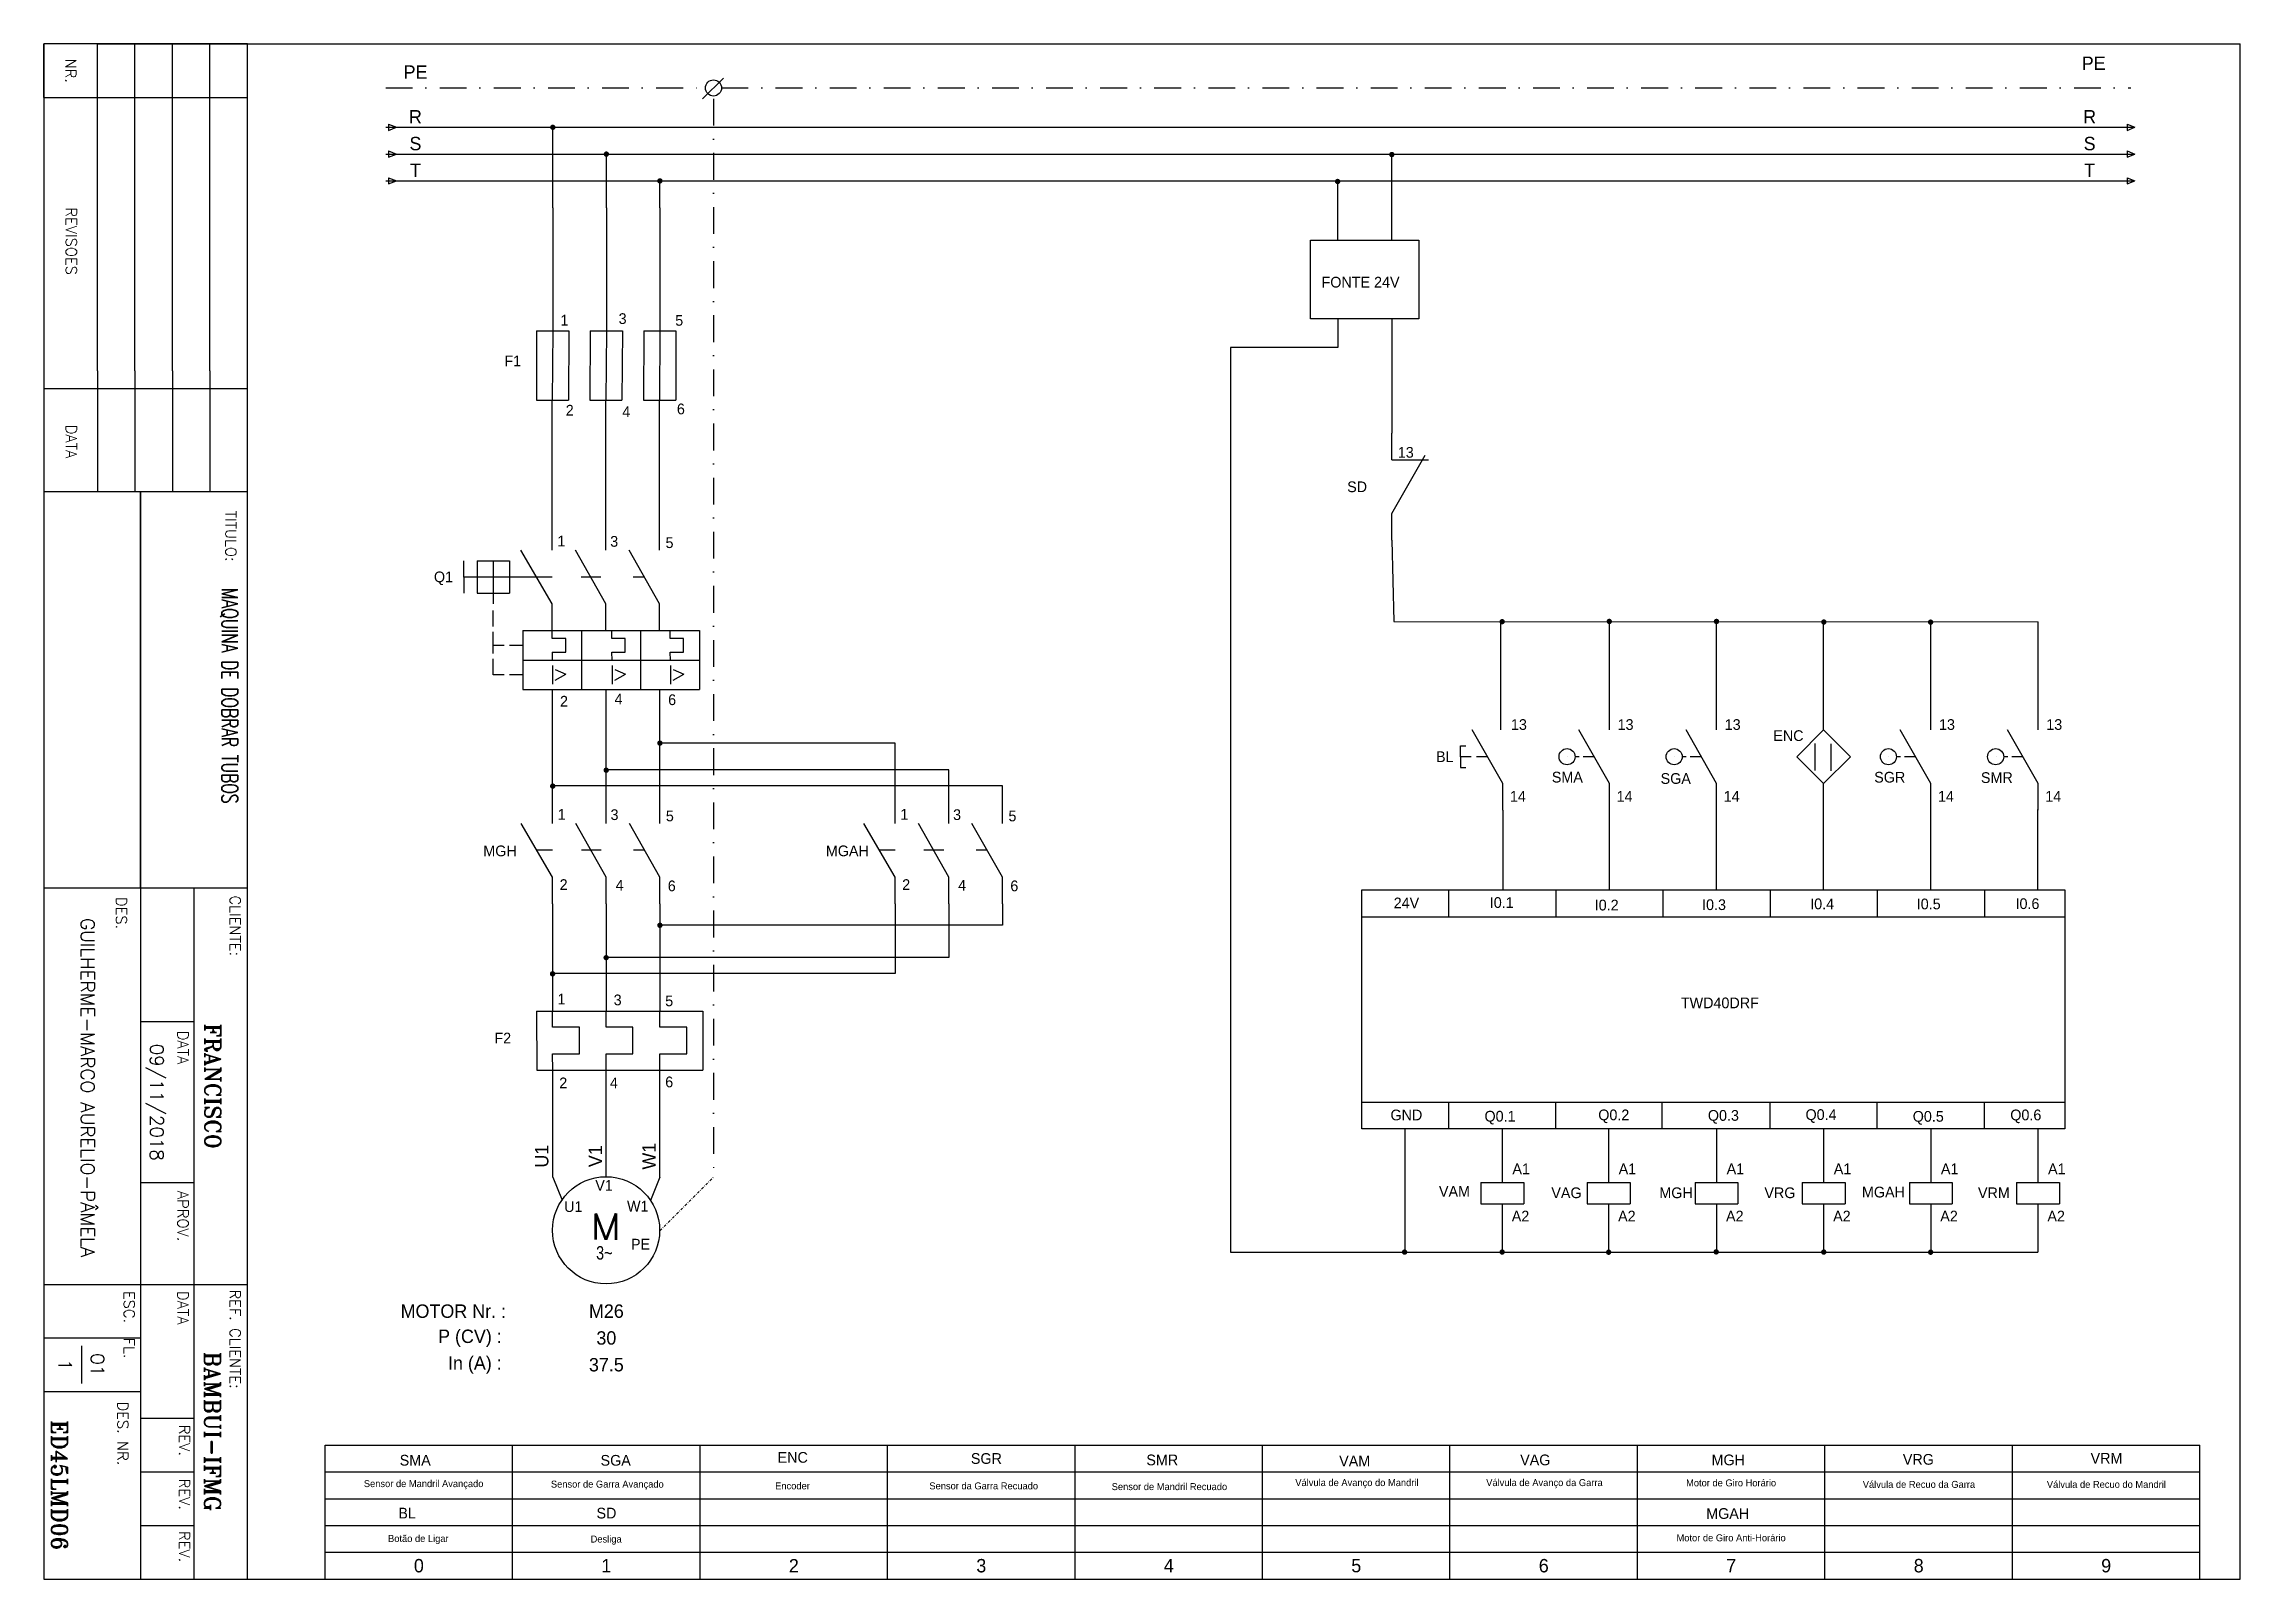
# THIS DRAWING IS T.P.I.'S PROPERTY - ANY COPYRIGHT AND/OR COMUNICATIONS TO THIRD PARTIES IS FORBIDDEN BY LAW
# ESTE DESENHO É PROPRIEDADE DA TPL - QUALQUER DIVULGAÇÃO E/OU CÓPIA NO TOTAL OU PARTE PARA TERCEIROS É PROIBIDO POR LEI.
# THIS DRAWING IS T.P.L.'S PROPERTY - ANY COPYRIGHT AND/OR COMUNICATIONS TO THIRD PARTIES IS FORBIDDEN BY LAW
# Model space of a CAD drawing. Header units: millimetres. Extents: x 0 to 410, y 0 to 287.
import ezdxf
from ezdxf.enums import TextEntityAlignment as Align

# ---------------------------------------------------------------- set-up
doc = ezdxf.new("R2010")
doc.units = ezdxf.units.MM
doc.linetypes.add('DASHDOT', pattern=[1, 0.5, -0.25, 0, -0.25])
for name, color, linetype in [('2', 2, 'Continuous'), ('2T', 3, 'Continuous'), ('7', 7, 'DASHDOT'), ('KADER', 2, 'Continuous')]:
    doc.layers.add(name, color=color, linetype=linetype)
doc.styles.add('HNSTYLE', font='HEIN.SHX', dxfattribs={"height": 2.5})
doc.styles.add('ROMANS', font='ROMANS.SHX', dxfattribs={"width": 0.7})
doc.styles.add('ROMANT', font='romant')

# ---------------------------------------------------------------- blocks, each defined once
blk = doc.blocks.new('LEGENDA2')
for p, q in [((0, 276.5), (0, 286.5)), ((10, 286.5), (410, 286.5)), ((410, 0), (410, 286.5)), ((10, 225.48), (10, 202.98)), ((17, 225.48), (17, 202.98)), ((24, 225.48), (24, 202.98)), ((31, 225.48), (31, 202.98)), ((18, 202.98), (18, 0)), ((28, 128.98), (28, 0)), ((28, 103.98), (18, 103.98)), ((18, 73.98), (28, 73.98)), ((0, 55), (38, 55)), ((0, 45), (18, 45)), ((7, 43.5), (7, 36.5)), ((0, 35), (18, 35)), ((18, 30), (28, 30)), ((18, 20), (28, 20)), ((18, 10), (28, 10)), ((0, 0), (0, 0))]:
    blk.add_line(p, q)
at = {"color": 0}
for p, q in [((10, 225.48), (10, 286.5)), ((17, 225.48), (17, 286.5)), ((24, 225.48), (24, 286.5)), ((31, 225.48), (31, 286.5)), ((0, 276.5), (38, 276.5)), ((0, 222.22), (38, 222.22)), ((0, 202.98), (38, 202.98)), ((18, 128.98), (18, 202.98)), ((0, 128.98), (38, 128.98))]:
    blk.add_line(p, q, dxfattribs=at)
blk.add_lwpolyline([(38, 0), (38, 286.5), (0, 286.5), (0, 260), (0, 0), (38, 0), (410, 0)], dxfattribs=at)
at = {"color": 0, "style": 'ROMANS'}
blk.add_text('NR.', height=2, rotation=270, dxfattribs=at).set_placement((5, 281.5), align=Align.MIDDLE)
for s, p in [('REVISOES', (4.12, 249.7)), ('DATA', (4.12, 212.3))]:
    blk.add_text(s, height=2, rotation=270, dxfattribs=at).set_placement(p, align=Align.CENTER)
at = {"style": 'ROMANS'}
for s, p in [('TITULO:', (33.92, 199.41)), ('CLIENTE:', (34.73, 127.57)), ('DES.', (13.48, 127.3)), ('DATA', (24.96, 102.32)), ('APROV.', (24.96, 72.45)), ('ESC.  FL.', (14.92, 53.77)), ('DATA', (24.96, 53.77)), ('REF. CLIENTE:', (34.73, 54.04)), ('DES. NR.', (13.74, 33.13)), ('REV.', (25.23, 28.79)), ('REV.', (25.23, 18.74)), ('REV.', (25.23, 8.97))]:
    blk.add_text(s, height=2, rotation=270, dxfattribs=at).set_placement(p)
at = {"color": 0}
for tag, p in [('N4', (12.67, 281.5)), ('N3', (19.67, 281.5)), ('N2', (26.67, 281.5)), ('N1', (33.67, 281.5)), ('REVISÃO4', (12.67, 249.36)), ('REVISÃO3', (19.67, 249.36)), ('REVISÃO2', (26.67, 249.36)), ('REVISÃO1', (33.67, 249.36))]:
    blk.add_attdef(tag, text='', height=2, rotation=270, dxfattribs=at).set_placement(p, align=Align.MIDDLE)
for tag, p in [('DATA_REF4', (11.5, 221.65)), ('DATA_REF3', (18.5, 221.65)), ('DATA_REF2', (25.5, 221.65)), ('DATA_REF1.', (32.5, 221.65))]:
    blk.add_attdef(tag, p, '', height=2, rotation=270, dxfattribs=at)
at = {"ltscale": 3, "style": 'ROMANS', "width": 0.7}
for tag, p in [('TITULO3', (21.19, 164.86)), ('TITULO2', (28.19, 164.86)), ('TITULO1', (34.31, 164.86))]:
    blk.add_attdef(tag, text='', height=3, rotation=270, dxfattribs=at).set_placement(p, align=Align.MIDDLE)
for tag, height, style, p in [('AUTOR', 2.5, 'ROMANS', (9.65, 116.48)), ('CLIENTE', 3, 'ROMANT', (31.55, 91.99)), ('ESCALA', 2.5, 'ROMANS', (2.92, 50)), ('NUMERO_DA_FOLHA', 2.5, 'ROMANS', (10.01, 40)), ('TOTAL_FOLHAS', 2.5, 'ROMANS', (3.95, 39.98)), ('DATAR_REV2', 2.5, 'ROMANS', (20.92, 42.5)), ('REV1', 2.5, 'ROMANS', (20.92, 25)), ('REV2', 2.5, 'ROMANS', (20.92, 15)), ('REV3', 2.5, 'ROMANS', (20.92, 5))]:
    blk.add_attdef(tag, text='', height=height, rotation=270, dxfattribs=dict(style=style)).set_placement(p, align=Align.MIDDLE)
at = {"style": 'ROMANS'}
for tag, flags, p in [('DATA', 8, (20.92, 88.98)), ('APROV.', 2, (20.92, 64.49))]:
    blk.add_attdef(tag, text='', height=2.5, rotation=270, dxfattribs=dict(at, flags=flags)).set_placement(p, align=Align.MIDDLE)
at = {"color": 0, "ltscale": 3, "style": 'ROMANT'}
blk.add_attdef('REF.CLIENT', text='', height=3, rotation=270, dxfattribs=at).set_placement((31.46, 27.5), align=Align.MIDDLE)

msp = doc.modelspace()

# ---------------------------------------------------------------- linework, layer by layer
at = {"color": 2}
msp.add_line((122.97, 276.25), (126.84, 280.11), dxfattribs=at)
msp.add_circle((125, 278.28), 1.5, dxfattribs=at)
at = {"layer": '2'}
for p, q in [((63.83, 270.94), (65.68, 270.94)), ((64.33, 271.52), (64.33, 270.37)), ((64.33, 271.52), (65.81, 270.94)), ((64.33, 270.94), (390.37, 270.94)), ((64.33, 270.37), (65.81, 270.94)), ((95, 255.94), (95, 270.94)), ((388.4, 270.94), (390.25, 270.94)), ((388.9, 271.52), (390.37, 270.94)), ((388.9, 271.52), (388.9, 270.37)), ((388.9, 270.37), (390.37, 270.94)), ((64.33, 266.52), (64.33, 265.37)), ((64.33, 266.52), (65.81, 265.94)), ((388.9, 266.52), (390.37, 265.94)), ((388.9, 266.52), (388.9, 265.37)), ((63.83, 265.94), (65.68, 265.94)), ((64.33, 265.94), (390.37, 265.94)), ((64.33, 265.37), (65.81, 265.94)), ((105, 255.94), (105, 265.94)), ((251.65, 249.86), (251.65, 265.94)), ((388.4, 265.94), (390.25, 265.94)), ((388.9, 265.37), (390.37, 265.94)), ((63.83, 260.94), (65.68, 260.94)), ((64.33, 261.52), (64.33, 260.37)), ((64.33, 261.52), (65.81, 260.94)), ((64.33, 260.94), (390.37, 260.94)), ((64.33, 260.37), (65.81, 260.94)), ((115, 255.94), (115, 260.94)), ((241.53, 249.86), (241.53, 260.94)), ((388.4, 260.94), (390.25, 260.94)), ((388.9, 261.52), (390.37, 260.94)), ((388.9, 261.52), (388.9, 260.37)), ((388.9, 260.37), (390.37, 260.94)), ((95, 255.94), (95, 232.94)), ((105, 255.94), (105, 232.94)), ((115, 255.94), (115, 232.94)), ((241.53, 235.19), (241.53, 229.86)), ((251.65, 235.19), (251.65, 228.86)), ((91.99, 232.94), (91.93, 220.01)), ((91.99, 232.94), (97.99, 232.94)), ((95, 232.94), (94.91, 220.01)), ((97.99, 232.94), (97.93, 220.01)), ((101.99, 232.94), (101.92, 220.01)), ((101.99, 232.94), (107.99, 232.94)), ((105, 232.94), (104.91, 220.01)), ((107.99, 232.94), (107.92, 220.01)), ((111.99, 232.94), (111.95, 220.01)), ((111.99, 232.94), (117.99, 232.94)), ((115, 232.94), (114.94, 220.01)), ((117.99, 232.94), (117.95, 220.01)), ((241.53, 229.86), (221.53, 229.86)), ((221.53, 229.86), (221.53, 61.03)), ((251.65, 228.86), (251.65, 213.86)), ((91.93, 220.01), (97.93, 220.01)), ((94.91, 197.01), (94.91, 220.01)), ((101.92, 220.01), (107.92, 220.01)), ((104.91, 197.01), (104.91, 220.01)), ((111.95, 220.01), (117.95, 220.01)), ((114.94, 197.01), (114.94, 220.01)), ((251.65, 208.86), (251.65, 213.86)), ((251.65, 198.86), (257.85, 209.73)), ((251.65, 208.86), (258.48, 208.86)), ((94.91, 192.01), (94.91, 197.01)), ((104.91, 192.01), (104.91, 197.01)), ((114.94, 192.01), (114.94, 197.01)), ((251.65, 193.86), (251.65, 198.86)), ((251.65, 193.86), (252, 178.74)), ((78.4, 187.01), (78.4, 190.01)), ((80.9, 190.01), (80.9, 184.01)), ((80.9, 190.01), (86.9, 190.01)), ((83.9, 190.01), (83.9, 184.01)), ((86.9, 190.01), (86.9, 184.01)), ((94.91, 182.01), (89.05, 192.01)), ((104.91, 182.01), (99.25, 192.01)), ((114.94, 182.01), (109.23, 192.01)), ((89.4, 187.01), (78.4, 187.01)), ((78.4, 187.01), (78.4, 184.01)), ((91.98, 187.01), (89.4, 187.01)), ((94.91, 187.01), (91.98, 187.01)), ((103.96, 187.01), (100.27, 187.01)), ((112.08, 187.01), (110.02, 187.01)), ((112.08, 187.01), (112.08, 187.01)), ((80.9, 184.01), (86.9, 184.01)), ((83.9, 184.01), (83.9, 182.01)), ((83.9, 177.76), (83.9, 180.76)), ((94.91, 177.01), (94.91, 182.01)), ((104.91, 177.01), (104.91, 182.01)), ((114.94, 177.01), (114.94, 182.01)), ((83.9, 172.76), (83.9, 176.76)), ((89.4, 177.01), (122.42, 177.01)), ((89.4, 177.01), (89.42, 166.01)), ((94.91, 175.51), (94.91, 177.01)), ((100.42, 166.01), (100.42, 177.01)), ((106.04, 175.51), (106.04, 177.01)), ((111.42, 166.01), (111.42, 177.01)), ((111.42, 177.01), (122.42, 177.01)), ((116.92, 175.51), (116.92, 177.01)), ((122.42, 177.01), (122.42, 166.01)), ((252, 178.74), (372.29, 178.65)), ((272, 163.48), (272, 178.74)), ((292.26, 163.48), (292.26, 178.74)), ((312.26, 163.48), (312.26, 178.74)), ((332.26, 158.48), (332.26, 178.74)), ((352.26, 163.48), (352.26, 178.74)), ((372.29, 163.48), (372.29, 178.65)), ((85.91, 174.26), (83.89, 174.26)), ((89.41, 174.26), (86.91, 174.26)), ((97.41, 175.51), (94.91, 175.51)), ((94.91, 173.01), (97.41, 173.01)), ((94.94, 171.51), (94.92, 173.01)), ((97.41, 173.01), (97.41, 175.51)), ((108.54, 175.51), (106.04, 175.51)), ((106.04, 173.01), (108.54, 173.01)), ((106.06, 171.51), (106.05, 173.01)), ((108.54, 173.01), (108.54, 175.51)), ((119.42, 175.51), (116.92, 175.51)), ((116.92, 173.01), (119.42, 173.01)), ((116.95, 171.51), (116.94, 173.01)), ((119.42, 173.01), (119.42, 175.51)), ((83.9, 168.76), (83.9, 171.76)), ((85.92, 168.76), (83.9, 168.76)), ((89.42, 168.76), (86.92, 168.76)), ((89.41, 171.51), (122.42, 171.51)), ((94.95, 170.51), (94.97, 167.01)), ((95.45, 169.76), (97.46, 168.85)), ((95.47, 167.74), (97.46, 168.85)), ((106.07, 170.51), (106.1, 167.01)), ((106.58, 169.76), (108.58, 168.85)), ((106.59, 167.74), (108.58, 168.85)), ((116.96, 170.51), (116.99, 167.01)), ((117.46, 169.76), (119.47, 168.85)), ((117.48, 167.74), (119.47, 168.85)), ((89.42, 166.01), (122.42, 166.01)), ((94.97, 161.01), (94.97, 166.01)), ((104.97, 161.01), (104.97, 166.01)), ((115, 161.01), (115, 166.01)), ((94.97, 146.01), (94.97, 161.01)), ((104.97, 146.01), (104.97, 161.01)), ((115, 146.01), (115, 161.01)), ((272, 158.48), (272, 163.48)), ((292.26, 158.48), (292.26, 163.48)), ((312.26, 158.48), (312.26, 163.48)), ((352.26, 158.48), (352.26, 163.48)), ((372.29, 158.48), (372.29, 163.48)), ((158.93, 156.01), (115, 156.01)), ((158.93, 146.01), (158.93, 156.01)), ((272.36, 148.48), (266.65, 158.48)), ((292.26, 148.48), (286.56, 158.48)), ((312.26, 148.48), (306.56, 158.48)), ((332.26, 158.48), (327.26, 153.48)), ((330.64, 155.93), (330.64, 150.93)), ((332.26, 158.48), (337.26, 153.48)), ((333.6, 155.85), (333.6, 150.85)), ((352.26, 148.48), (346.56, 158.48)), ((372.29, 148.48), (366.59, 158.48)), ((264.44, 153.48), (264.44, 155.48)), ((264.44, 155.48), (265.44, 155.48)), ((266.44, 153.48), (264.44, 153.48)), ((264.44, 153.48), (264.44, 151.48)), ((269.5, 153.48), (267.44, 153.48)), ((284.41, 153.48), (284.41, 153.48)), ((286.59, 153.48), (285.84, 153.48)), ((289.41, 153.48), (287.35, 153.48)), ((304.41, 153.48), (304.41, 153.48)), ((306.59, 153.48), (305.84, 153.48)), ((309.41, 153.48), (307.35, 153.48)), ((327.26, 153.48), (332.26, 148.48)), ((337.26, 153.48), (332.26, 148.48)), ((344.41, 153.48), (344.41, 153.48)), ((346.59, 153.48), (345.84, 153.48)), ((349.41, 153.48), (347.35, 153.48)), ((364.44, 153.48), (364.44, 153.48)), ((366.62, 153.48), (365.87, 153.48)), ((369.44, 153.48), (367.37, 153.48)), ((178.96, 148.01), (94.97, 148.01)), ((168.93, 151.01), (104.97, 151.01)), ((168.93, 146.01), (168.93, 151.01)), ((178.96, 146.01), (178.96, 148.01)), ((264.44, 151.48), (265.44, 151.48)), ((272.36, 143.48), (272.36, 148.48)), ((292.26, 143.48), (292.26, 148.48)), ((312.26, 143.48), (312.26, 148.48)), ((332.26, 143.48), (332.26, 148.48)), ((352.26, 143.48), (352.26, 148.48)), ((372.29, 143.48), (372.29, 148.48)), ((94.97, 141.01), (94.97, 146.01)), ((104.97, 141.01), (104.97, 146.01)), ((115, 141.01), (115, 146.01)), ((158.93, 141.01), (158.93, 146.01)), ((168.93, 141.01), (168.93, 146.01)), ((178.96, 141.01), (178.96, 146.01)), ((292.26, 128.61), (292.26, 143.61)), ((312.26, 128.61), (312.26, 143.61)), ((332.26, 128.61), (332.26, 143.61)), ((352.26, 128.61), (352.26, 143.61)), ((372.26, 128.61), (372.26, 143.61)), ((94.97, 131.01), (89.11, 141.01)), ((104.97, 131.01), (99.31, 141.01)), ((115, 131.01), (109.3, 141.01)), ((158.93, 131.01), (153.07, 141.01)), ((168.93, 131.01), (163.27, 141.01)), ((178.96, 131.01), (173.25, 141.01)), ((272.36, 143.48), (272.36, 128.61)), ((94.97, 136.01), (92.04, 136.01)), ((104.03, 136.01), (100.33, 136.01)), ((112.15, 136.01), (110.08, 136.01)), ((112.15, 136.01), (112.15, 136.01)), ((158.93, 136.01), (156, 136.01)), ((167.98, 136.01), (164.29, 136.01)), ((176.1, 136.01), (174.04, 136.01)), ((176.1, 136.01), (176.1, 136.01)), ((94.97, 126.01), (94.97, 131.01)), ((104.97, 126.01), (104.97, 131.01)), ((115, 126.01), (115, 131.01)), ((158.93, 126.01), (158.93, 131.01)), ((168.93, 126.01), (168.93, 131.01)), ((178.96, 126.01), (178.96, 131.01)), ((262.26, 123.61), (262.26, 128.61)), ((282.26, 128.61), (282.26, 123.61)), ((302.26, 128.61), (302.26, 123.61)), ((322.26, 128.61), (322.26, 123.61)), ((342.26, 128.61), (342.26, 123.61)), ((362.26, 128.61), (362.26, 123.61)), ((94.97, 126.01), (94.97, 106)), ((104.97, 126.01), (104.97, 106)), ((115, 126.01), (115, 106)), ((158.93, 126.01), (158.93, 113.01)), ((168.93, 126.01), (168.93, 116.01)), ((178.96, 126.01), (178.96, 122.01)), ((246.04, 123.61), (377.26, 123.61)), ((178.96, 122.01), (115, 122.01)), ((168.93, 116.01), (104.97, 116.01)), ((158.93, 113.01), (94.97, 113.01)), ((91.97, 106), (92, 95)), ((91.97, 106), (123, 106)), ((94.97, 103), (94.97, 106)), ((99.97, 103), (94.97, 103)), ((99.97, 98), (99.97, 103)), ((104.97, 103), (104.97, 106)), ((109.97, 103), (104.97, 103)), ((109.97, 98), (109.97, 103)), ((115, 103), (115, 106)), ((120, 103), (115, 103)), ((120, 98), (120, 103)), ((123, 106), (123, 95)), ((92, 95), (123, 95)), ((94.97, 98), (99.97, 98)), ((95, 95), (94.97, 98)), ((95, 75), (95, 95)), ((104.96, 75.09), (104.96, 95.09)), ((104.97, 95), (104.97, 98)), ((104.97, 98), (109.97, 98)), ((115, 95), (115, 98)), ((115, 98), (120, 98)), ((115, 75), (115, 95)), ((246.04, 89.03), (377.26, 89.03)), ((262.26, 84.03), (262.26, 89.03)), ((282.26, 84.03), (282.26, 89.03)), ((302.11, 84.03), (302.11, 89.03)), ((322.26, 84.03), (322.26, 89.03)), ((342.26, 84.03), (342.26, 89.03)), ((362.26, 84.03), (362.26, 89.03)), ((254.04, 84.03), (254.04, 61.03)), ((272.26, 84.03), (272.26, 74.03)), ((292.11, 84.03), (292.11, 74.03)), ((312.26, 84.03), (312.26, 74.03)), ((332.26, 84.03), (332.26, 74.03)), ((352.26, 84.03), (352.26, 74.03)), ((372.26, 84.03), (372.26, 74.03)), ((268.26, 74.03), (268.26, 70.03)), ((268.26, 74.03), (276.26, 74.03)), ((276.26, 74.03), (276.26, 70.03)), ((288.11, 74.03), (288.11, 70.03)), ((288.11, 74.03), (296.11, 74.03)), ((296.11, 74.03), (296.11, 70.03)), ((308.26, 74.03), (308.26, 70.03)), ((308.26, 74.03), (316.26, 74.03)), ((316.26, 74.03), (316.26, 70.03)), ((328.26, 74.03), (328.26, 70.03)), ((328.26, 74.03), (336.26, 74.03)), ((336.26, 74.03), (336.26, 70.03)), ((348.26, 74.03), (348.26, 70.03)), ((348.26, 74.03), (356.26, 74.03)), ((356.26, 74.03), (356.26, 70.03)), ((368.26, 74.03), (368.26, 70.03)), ((368.26, 74.03), (376.26, 74.03)), ((376.26, 74.03), (376.26, 70.03)), ((268.26, 70.03), (276.26, 70.03)), ((272.26, 70.03), (272.26, 61.03)), ((288.11, 70.03), (296.11, 70.03)), ((292.11, 70.03), (292.11, 61.03)), ((308.26, 70.03), (316.26, 70.03)), ((312.26, 70.03), (312.26, 61.03)), ((328.26, 70.03), (336.26, 70.03)), ((332.26, 70.03), (332.26, 61.03)), ((348.26, 70.03), (356.26, 70.03)), ((352.26, 70.03), (352.26, 61.03)), ((368.26, 70.03), (376.26, 70.03)), ((372.26, 70.03), (372.26, 61.03)), ((221.53, 61.03), (372.26, 61.03)), ((262.5, 25), (297.5, 25)), ((262.5, 15), (297.5, 15))]:
    msp.add_line(p, q, dxfattribs=at)
at = {"layer": '2', "linetype": 'Continuous'}
for p, q in [((95, 75), (96.75, 70.73)), ((115, 75), (113.26, 70.63))]:
    msp.add_line(p, q, dxfattribs=at)
at = {"layer": '2', "const_width": 0.5}
for points in [[(94.75, 270.94, 1), (95.25, 270.94, 1)], [(104.75, 265.94, 1), (105.25, 265.94, 1)], [(251.39, 265.86, 1), (251.89, 265.86, 1)], [(114.75, 260.94, 1), (115.25, 260.94, 1)], [(241.27, 260.83, 1), (241.77, 260.83, 1)], [(271.99, 178.68, 1), (272.49, 178.68, 1)], [(291.99, 178.72, 1), (292.49, 178.72, 1)], [(312, 178.72, 1), (312.5, 178.72, 1)], [(332.04, 178.61, 1), (332.54, 178.61, 1)], [(351.98, 178.59, 1), (352.48, 178.59, 1)], [(114.75, 156.01, 1), (115.25, 156.01, 1)], [(94.74, 147.99, 1), (95.24, 147.99, 1)], [(104.72, 150.96, 1), (105.22, 150.96, 1)], [(114.75, 122.01, 1), (115.25, 122.01, 1)], [(104.71, 115.97, 1), (105.21, 115.97, 1)], [(94.71, 112.95, 1), (95.21, 112.95, 1)], [(253.77, 61.02, 1), (254.27, 61.02, 1)], [(271.99, 61.03, 1), (272.49, 61.03, 1)], [(311.95, 61.06, 1), (312.45, 61.06, 1)], [(332.03, 61.03, 1), (332.53, 61.03, 1)], [(351.98, 61, 1), (352.48, 61, 1)], [(291.87, 61, 1), (292.37, 61, 1)]]:
    msp.add_lwpolyline(points, format="xyb", close=True, dxfattribs=at)
at = {"layer": '2'}
for points in [[(236.47, 249.86), (256.71, 249.86), (256.71, 235.19), (236.47, 235.19)], [(246.04, 128.61), (377.26, 128.61), (377.26, 84.03), (246.04, 84.03)]]:
    msp.add_lwpolyline(points, close=True, dxfattribs=at)
for centre in [(284.35, 153.48), (304.35, 153.48), (344.35, 153.48), (364.37, 153.48)]:
    msp.add_circle(centre, 1.5, dxfattribs=at)
at = {"layer": '2', "linetype": 'Continuous'}
msp.add_circle((104.95, 65.09), 10, dxfattribs=at)
for points in [[(102.78, 63.32), (103.28, 63.32), (102.78, 68.21), (103.28, 68.3)], [(103.28, 68.3), (102.78, 68.21), (105.19, 63.28), (104.66, 63.28)], [(104.66, 63.28), (105.19, 63.28), (106.55, 68.32), (107.05, 68.22)], [(107.05, 68.22), (106.55, 68.32), (107.05, 63.3), (106.55, 63.3)]]:
    msp.add_trace(points, dxfattribs=at)
at = {"layer": '7', "color": 2, "ltscale": 10}
for p, q in [((63.81, 278.28), (123.5, 278.28)), ((125, 276.25), (125, 75)), ((126.5, 278.28), (389.63, 278.28))]:
    msp.add_line(p, q, dxfattribs=at)
at = {"layer": '7', "color": 2}
msp.add_line((115, 65), (125, 75), dxfattribs=at)
at = {"layer": 'KADER'}
for p, q in [((52.5, 25), (402.5, 25)), ((52.5, 0), (52.5, 25)), ((87.5, 5), (87.5, 25)), ((122.5, 5), (122.5, 25)), ((157.5, 5), (157.5, 25)), ((192.5, 5), (192.5, 25)), ((227.5, 5), (227.5, 25)), ((262.5, 5), (262.5, 25)), ((297.5, 5), (297.5, 25)), ((332.5, 5), (332.5, 25)), ((367.5, 5), (367.5, 25)), ((402.5, 0), (402.5, 25)), ((52.5, 20), (402.5, 20)), ((87.5, 0), (87.5, 20)), ((52.5, 15), (402.5, 15)), ((52.5, 10), (402.5, 10)), ((52.5, 5), (402.5, 5)), ((87.5, 0), (87.5, 5)), ((122.5, 0), (122.5, 5)), ((157.5, 0), (157.5, 5)), ((192.5, 0), (192.5, 5)), ((227.5, 0), (227.5, 5)), ((262.5, 0), (262.5, 5)), ((297.5, 0), (297.5, 5)), ((332.5, 0), (332.5, 5)), ((367.5, 0), (367.5, 5))]:
    msp.add_line(p, q, dxfattribs=at)

# ---------------------------------------------------------------- block references
ref = msp.add_blockref('LEGENDA2', (0, 0))
ref.add_attrib('TITULO1', 'MAQUINA DE DOBRAR TUBOS', dxfattribs={"ltscale": 3, "height": 3, "rotation": 270, "style": 'ROMANS', "width": 0.7}).set_placement((34.56, 164.86), align=Align.MIDDLE)
ref.add_attrib('CLIENTE', 'FRANCISCO', dxfattribs={"height": 3, "rotation": 270, "style": 'ROMANT'}).set_placement((31.55, 91.99), align=Align.MIDDLE)
ref.add_attrib('REF.CLIENT', 'BAMBUI-IFMG', dxfattribs={"color": 0, "ltscale": 3, "height": 3, "rotation": 270, "style": 'ROMANT'}).set_placement((31.46, 27.5), align=Align.MIDDLE)
ref.add_attrib('AUTOR', 'GUILHERME-MARCO AURELIO-PÂMELA', dxfattribs={"height": 2.5, "rotation": 270, "style": 'ROMANS'}).set_placement((8.52, 91.69), align=Align.MIDDLE)
ref.add_attrib('DATA', '09/11/2018', dxfattribs={"height": 2.5, "rotation": 270, "style": 'ROMANS'}).set_placement((20.92, 88.98), align=Align.MIDDLE)
ref.add_attrib('NUMERO_DA_FOLHA', '01', dxfattribs={"height": 2.5, "rotation": 270, "style": 'ROMANS'}).set_placement((10.01, 40), align=Align.MIDDLE)
ref.add_attrib('TOTAL_FOLHAS', '1', dxfattribs={"height": 2.5, "rotation": 270, "style": 'ROMANS'}).set_placement((3.95, 39.98), align=Align.MIDDLE)
ref.add_attrib('NUMERO_DO_DESENHO', 'ED45LMD06', dxfattribs={"color": 0, "ltscale": 3, "height": 3, "rotation": 270, "style": 'ROMANT'}).set_placement((2.92, 17.5), align=Align.MIDDLE)

# ---------------------------------------------------------------- texts
at = {"layer": '2', "char_height": 1.3, "attachment_point": 5}
for s, insert in [('Sensor de Mandril Avançado', (70.89, 17.61)), ('Sensor de Garra Avançado', (105.18, 17.52)), ('Encoder', (139.75, 17.38)), ('Sensor da Garra Recuado', (175.45, 17.38)), ('Sensor de Mandril Recuado', (210.12, 17.24)), ('Válvula de Avanço do Mandril', (245.12, 17.8)), ('Válvula de Avanço da Garra', (280.13, 17.8)), ('Motor de Giro Horário', (314.98, 17.94)), ('Válvula de Recuo da Garra', (350.05, 17.66)), ('Válvula de Recuo do Mandril', (385.04, 17.66)), ('Botão de Ligar', (69.9, 7.38)), ('Motor de Giro Anti-Horário', (314.98, 7.69)), ('Desliga', (104.96, 7.27))]:
    msp.add_mtext_dynamic_manual_height_columns(s, width=35.1339, gutter_width=12.5, heights=[0], dxfattribs=dict(at, insert=insert))
at = {"layer": '2T', "style": 'HNSTYLE'}
for s, p in [('PE', (382.67, 282.89)), ('PE', (69.38, 281.25)), ('R', (69.36, 272.91)), ('R', (381.92, 272.91)), ('S', (69.36, 267.91)), ('S', (381.92, 267.91)), ('T', (69.36, 262.91)), ('T', (381.92, 262.91)), ('MOTOR Nr. :', (76.43, 50)), ('P (CV) :', (79.53, 45)), ('In (A) :', (80.45, 40)), ('0', (70, 2.5)), ('1', (105, 2.5)), ('2', (140, 2.5)), ('3', (175, 2.5)), ('4', (210, 2.5)), ('5', (245, 2.5)), ('6', (280, 2.5)), ('7', (315, 2.5)), ('8', (350, 2.5)), ('9', (385, 2.5))]:
    msp.add_text(s, height=2.5, dxfattribs=at).set_placement(p, align=Align.MIDDLE)
at = {"layer": '2T', "linetype": 'Continuous', "style": 'HNSTYLE'}
for s, p in [('FONTE 24V', (238.52, 241.04)), ('1', (96.43, 233.95)), ('3', (107.29, 234.24)), ('5', (117.86, 233.91)), ('F1', (85.96, 226.34)), ('2', (97.42, 217.14)), ('4', (107.98, 216.87)), ('6', (118.17, 217.38)), ('13', (252.76, 209.28)), ('SD', (243.3, 202.85)), ('1', (95.86, 192.72)), ('3', (105.72, 192.66)), ('5', (116.05, 192.42)), ('Q1', (72.81, 186.04)), ('2', (96.35, 162.83)), ('4', (106.53, 163.23)), ('6', (116.54, 163.11)), ('13', (273.88, 158.48)), ('13', (293.79, 158.48)), ('13', (313.79, 158.48)), ('13', (353.79, 158.48)), ('13', (373.82, 158.48)), ('ENC', (322.86, 156.41)), ('BL', (259.9, 152.48)), ('SMA', (281.51, 148.66)), ('SGA', (301.82, 148.41)), ('SGR', (341.7, 148.65)), ('SMR', (361.62, 148.58)), ('1', (95.92, 141.72)), ('3', (105.78, 141.66)), ('1', (159.88, 141.72)), ('3', (169.73, 141.66)), ('14', (273.69, 145.08)), ('14', (293.6, 145.08)), ('14', (313.6, 145.08)), ('14', (353.6, 145.08)), ('14', (373.63, 145.08)), ('5', (116.11, 141.42)), ('5', (180.07, 141.42)), ('MGH', (82.03, 134.9)), ('MGAH', (145.98, 134.9)), ('2', (96.28, 128.61)), ('4', (106.73, 128.49)), ('6', (116.47, 128.37)), ('2', (160.23, 128.61)), ('4', (170.68, 128.49)), ('6', (180.42, 128.37)), ('24V', (251.99, 125.18)), ('I0.1', (269.93, 125.26)), ('I0.2', (289.52, 124.79)), ('I0.3', (309.56, 124.86)), ('I0.4', (329.75, 125.01)), ('I0.5', (349.64, 124.99)), ('I0.6', (368.08, 125.05)), ('1', (95.89, 107.25)), ('3', (106.37, 107.09)), ('5', (115.99, 106.91)), ('TWD40DRF', (305.6, 106.53)), ('F2', (84.1, 99.97)), ('2', (96.21, 91.6)), ('4', (105.66, 91.6)), ('6', (115.99, 91.78)), ('GND', (251.39, 85.61)), ('Q0.1', (268.94, 85.38)), ('Q0.2', (290.18, 85.63)), ('Q0.3', (310.64, 85.53)), ('Q0.4', (328.87, 85.68)), ('Q0.5', (348.89, 85.35)), ('Q0.6', (367.1, 85.62)), ('A1', (274.15, 75.56)), ('A1', (293.99, 75.56)), ('A1', (314.15, 75.56)), ('A1', (334.15, 75.56)), ('A1', (354.15, 75.56)), ('A1', (374.15, 75.56)), ('U1', (97.13, 68.51)), ('VAM', (260.44, 71.35)), ('VAG', (281.42, 71.09)), ('MGH', (301.58, 71.09)), ('VRG', (321.2, 71.09)), ('MGAH', (339.41, 71.22)), ('VRM', (361.07, 71.09)), ('A2', (274.03, 66.74)), ('A2', (293.88, 66.74)), ('A2', (314.03, 66.74)), ('A2', (334.03, 66.74)), ('A2', (354.03, 66.74)), ('A2', (374.03, 66.74)), ('SMA', (66.42, 21.18)), ('SGA', (103.92, 21.16)), ('ENC', (136.97, 21.71)), ('SGR', (173.05, 21.5)), ('SMR', (205.81, 21.24)), ('VAM', (241.81, 21.03)), ('VAG', (275.6, 21.24)), ('MGH', (311.33, 21.24)), ('VRG', (347.04, 21.34)), ('VRM', (382.09, 21.55)), ('BL', (66.17, 11.31)), ('SD', (103.16, 11.31)), ('MGAH', (310.33, 11.23))]:
    msp.add_text(s, height=2, dxfattribs=at).set_placement(p)
at = {"layer": '2T', "style": 'HNSTYLE'}
for s, p in [('U1', (92.95, 78.92)), ('V1', (102.95, 78.92)), ('W1', (112.95, 78.92))]:
    msp.add_text(s, height=2.5, rotation=90, dxfattribs=at).set_placement(p, align=Align.MIDDLE)
at = {"layer": '2T', "linetype": 'Continuous', "style": 'HNSTYLE'}
msp.add_text('V1', height=2, dxfattribs=at).set_placement((104.57, 72.48), align=Align.CENTER)
for s, p in [('W1', (112.87, 68.59)), ('PE', (113.17, 61.5))]:
    msp.add_text(s, height=2, dxfattribs=at).set_placement(p, align=Align.RIGHT)
at = {"layer": '2T', "linetype": 'Continuous', "style": 'HNSTYLE', "width": 0.8}
msp.add_text(' 3~', height=2.5, dxfattribs=at).set_placement((104.25, 59.63), align=Align.CENTER)
at = {"layer": '2T', "linetype": 'Continuous', "style": 'HNSTYLE'}
msp.add_attdef('M26', text='', height=2.5, dxfattribs=at).set_placement((105, 50), align=Align.MIDDLE)
for tag, p in [('30', (105, 43.75)), ('37.5', (105, 38.75))]:
    msp.add_attdef(tag, text='', height=2.5, dxfattribs=at).set_placement(p, align=Align.CENTER)

doc.saveas('drawing.dxf')
